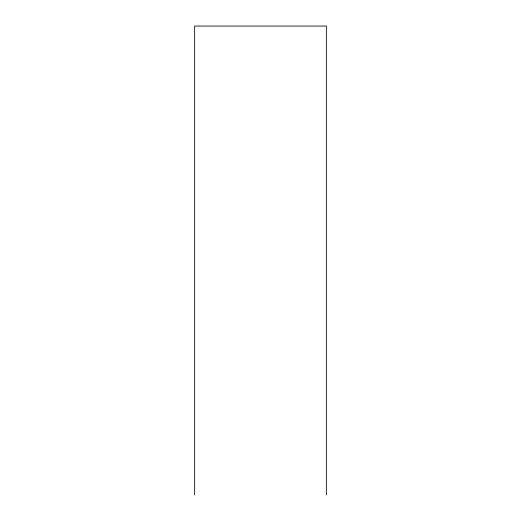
<?xml version="1.0" encoding="UTF-8"?>
<svg xmlns="http://www.w3.org/2000/svg" width="521" height="521" viewBox="0 0 521 521"><rect width="100%" height="100%" fill="white"/><g stroke="black" fill="none" stroke-linecap="round" stroke-linejoin="round"><path stroke-width="0.78" d="M326.354 494.95L326.354 26.05L194.646 26.05L194.646 494.95"/></g></svg>
